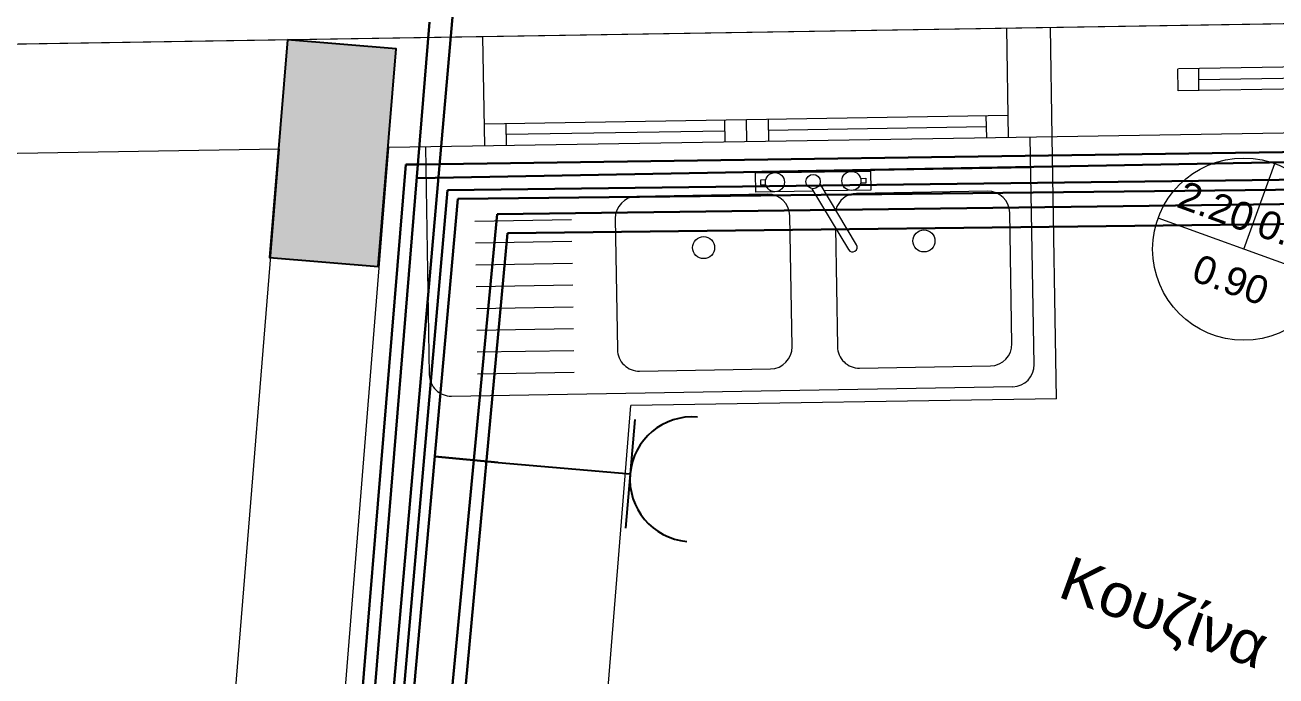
# Model space of a CAD drawing. Header units: millimetres. Extents: x 7471872 to 14943722, y 8344308 to 16688757.
# Drawn here: x 7471875.141 to 7471878.006, y 8344388.579 to 8344390.07 of the extents above; entities that cross this region are included whole.
import ezdxf

# ---------------------------------------------------------------- set-up
doc = ezdxf.new("R2010")
doc.units = ezdxf.units.MM
for name, color, linetype in [('A-HLEKTRIKA', 10, 'Continuous'), ('Geo_Col_Pro_1', 7, 'Continuous'), ('M-SYMB', 1, 'Continuous')]:
    doc.layers.add(name, color=color, linetype=linetype)
for name, color, linetype, lineweight in [('diastasiologisi', 7, 'Continuous', 5), ('exwterikoi toixoi', 7, 'Continuous', 50), ('mpalkonoportes', 7, 'Continuous', 5), ('ntoulapes', 7, 'Continuous', 5), ('SANITARIOS', 7, 'Continuous', 20), ('tomi eswt', 7, 'Continuous', 15)]:
    doc.layers.add(name, color=color, linetype=linetype, lineweight=lineweight)
doc.styles.get("Standard").update_dxf_attribs({"font": 'arial.ttf'})

# ---------------------------------------------------------------- blocks, each defined once
blk = doc.blocks.new('HK5-RE')
at = {"layer": 'A-HLEKTRIKA'}
for p, q in [((0.17, 0.07), (0.17, -0.07)), ((0, 0), (0.17, 0))]:
    blk.add_line(p, q, dxfattribs=at)
blk.add_arc((0.25, 0), 0.08, 90, 270, dxfattribs=at)

msp = doc.modelspace()

# ---------------------------------------------------------------- hatches: boundary and pattern name
at = {"layer": 'tomi eswt', "lineweight": 15, "true_color": 0xc7c8ca}
h = msp.add_hatch(dxfattribs=at)
h.set_pattern_fill('AR-CONC', color=9, scale=0.0005, angle=-19.9797)
h.set_pattern_definition([(30.0203, (7471906.71162, 8344441.19235), (0.08288673, -0.03861498), [0.009525, -0.104775]), (335.0203, (7471906.71162, 8344441.19235), (0.01607972, 0.09580004), [0.00762, -0.08382029]), (80.47174, (7471906.71853, 8344441.18914), (0.09896645, 0.05718506), [0.008095, -0.08904512]), (26.2045, (7471906.7203, 8344441.21622), (0.12019924, -0.0660681), [0.0142875, -0.1571625]), (76.65585, (7471906.73031, 8344441.21072), (0.153829, 0.07570825), [0.0121425, -0.1335678]), (331.20445, (7471906.7203, 8344441.21622), (0.153829, 0.07570825), [0.01142998, -0.12572987]), (1.0203, (7471906.730064, 8344441.20592), (0.05377328, -0.07395747), [0.009525, -0.104775]), (306.0203, (7471906.73006, 8344441.20592), (0.06050854, 0.0759927), [0.00762, -0.08382]), (51.47174, (7471906.734545, 8344441.199755), (0.11428182, 0.00203523), [0.008095, -0.08904497]), (17.520295, (7471906.71162, 8344441.192354), (0.015897046, 0.039205324), [0, -0.082804, 0, -0.08509, 0, -0.0841375]), (347.520295, (7471906.71162, 8344441.192354), (0.04851423, 0.035659825), [0, -0.048514, 0, -0.080899, 0, -0.0320675]), (307.520295, (7471906.685003, 8344441.20203), (0.06273623, -0.025856766), [0, -0.03175, 0, -0.09906, 0, -0.131445]), (297.520295, (7471906.67307, 8344441.20637), (0.07395087, -0.013358846), [0, -0.041275, 0, -0.065786, 0, -0.093345])])
h.paths.add_polyline_path([(7471873.0104, 8344389.6919), (7471873.5104, 8344389.6999), (7471873.5055, 8344389.9999), (7471873.0056, 8344389.9918)])
h.paths.add_polyline_path([(7471872.8936, 8344386.2061), (7471872.6444, 8344386.227), (7471872.7017, 8344386.8243), (7471872.9508, 8344386.8033)])
h.paths.add_polyline_path([(7471873.5055, 8344389.9999), (7471873.0056, 8344389.9918), (7471873.0104, 8344389.6919), (7471873.5104, 8344389.6999)])
h.paths.add_polyline_path([(7471875.742, 8344390.0359), (7471875.7003, 8344389.5377), (7471875.9494, 8344389.5168), (7471875.9912, 8344390.0151)])
h.paths.add_polyline_path([(7471886.6406, 8344390.2116), (7471886.1407, 8344390.2036), (7471886.1447, 8344389.9536), (7471886.3692, 8344389.9572), (7471886.3509, 8344389.731), (7471886.6051, 8344389.7129)])
h.paths.add_polyline_path([(7471872.0019, 8344379.5308), (7471871.9446, 8344378.9336), (7471872.2941, 8344378.9136), (7471872.3434, 8344379.5023)])
h.paths.add_polyline_path([(7471878.8083, 8344378.5432), (7471878.8264, 8344379.0429), (7471878.5794, 8344379.0518), (7471878.5691, 8344378.807), (7471878.2271, 8344378.8265), (7471878.2092, 8344378.5771)])
h.paths.add_polyline_path([(7471879.3997, 8344386.2764), (7471879.3501, 8344385.6838), (7471879.649, 8344385.6588), (7471879.6991, 8344386.2556)])
h.paths.add_polyline_path([(7471875.4691, 8344386.6446), (7471875.4208, 8344386.0466), (7471875.6702, 8344386.0302), (7471875.7183, 8344386.6238)])
h.paths.add_polyline_path([(7471880.0923, 8344390.1061), (7471879.5924, 8344390.098), (7471879.598, 8344389.748), (7471880.098, 8344389.7561)])
h.paths.add_polyline_path([(7471872.3514, 8344383.1731), (7471872.294, 8344382.5758), (7471872.5432, 8344382.5549), (7471872.6005, 8344383.1522)])
h.paths.add_polyline_path([(7471886.2901, 8344385.8786), (7471883.5408, 8344386.0572), (7471883.5213, 8344385.7578), (7471886.2659, 8344385.5795)])
h.paths.add_polyline_path([(7471883.444, 8344381.701), (7471883.4843, 8344382.1994), (7471883.2349, 8344382.217), (7471883.2121, 8344381.9348), (7471882.8285, 8344381.9065), (7471882.8456, 8344381.6571)])
h.paths.add_polyline_path([(7471879.2488, 8344381.6945), (7471878.6505, 8344381.6507), (7471878.6762, 8344381.3518), (7471879.2748, 8344381.3956)])
h.paths.add_polyline_path([(7471872.7017, 8344386.8243), (7471872.6444, 8344386.227), (7471872.8935, 8344386.2061), (7471872.9508, 8344386.8033)])

# ---------------------------------------------------------------- linework, layer by layer
at = {"color": 32, "lineweight": 30, "true_color": 0xcd6928}
msp.add_line((7471875.7441, 8344385.7934), (7471876.1226, 8344390.1229), dxfattribs=at)
at = {"color": 177, "lineweight": 30, "true_color": 0x293189}
for p, q in [((7471875.7315, 8344385.9905), (7471876.0675, 8344390.0767)), ((7471876.039, 8344389.719), (7471879.7084, 8344389.7866))]:
    msp.add_line(p, q, dxfattribs=at)
at = {"color": 219, "lineweight": 30, "true_color": 0x642165}
for p, q in [((7471876.0385, 8344389.7503), (7471880.0597, 8344389.808)), ((7471875.6029, 8344384.7895), (7471876.0127, 8344389.7507)), ((7471876.0127, 8344389.7507), (7471876.0385, 8344389.7503))]:
    msp.add_line(p, q, dxfattribs=at)
at = {"color": 133, "lineweight": 30, "true_color": 0x44e9e6}
for p, q in [((7471876.1087, 8344389.6916), (7471879.6521, 8344389.7356)), ((7471875.6743, 8344384.733), (7471876.1087, 8344389.6916))]:
    msp.add_line(p, q, dxfattribs=at)
at = {"color": 2, "lineweight": 30}
for p, q in [((7471876.1319, 8344389.672), (7471879.595, 8344389.7106)), ((7471875.6893, 8344384.7209), (7471876.1319, 8344389.672)), ((7471876.2246, 8344389.0683), (7471876.0795, 8344389.0816))]:
    msp.add_line(p, q, dxfattribs=at)
at = {"color": 93, "lineweight": 30, "true_color": 0x3af259}
for p, q in [((7471876.2223, 8344389.6366), (7471879.8547, 8344389.6835)), ((7471875.7506, 8344384.663), (7471876.2223, 8344389.6366))]:
    msp.add_line(p, q, dxfattribs=at)
at = {"color": 123, "lineweight": 30, "true_color": 0x7db0ab}
for p, q in [((7471876.2457, 8344389.5931), (7471879.835, 8344389.6356)), ((7471875.7874, 8344384.6423), (7471876.2457, 8344389.5931))]:
    msp.add_line(p, q, dxfattribs=at)
at = {"layer": 'diastasiologisi', "color": 9, "true_color": 0xc7c8ca}
for p, q in [((7471877.7825, 8344389.9194), (7471877.7817, 8344389.9694)), ((7471878.6296, 8344389.9575), (7471877.8295, 8344389.9445)), ((7471876.7428, 8344389.852), (7471876.7436, 8344389.802)), ((7471876.7928, 8344389.8528), (7471876.7936, 8344389.8029)), ((7471876.8428, 8344389.8537), (7471876.8436, 8344389.8037)), ((7471877.3431, 8344389.8367), (7471877.3427, 8344389.8617)), ((7471876.7432, 8344389.827), (7471876.2433, 8344389.819)), ((7471877.3431, 8344389.8367), (7471876.8432, 8344389.8287)), ((7471878.2637, 8344389.8266), (7471877.3635, 8344389.812))]:
    msp.add_line(p, q, dxfattribs=at)
msp.add_lwpolyline([(7471886.6406, 8344390.2116), (7471873.0056, 8344389.9918), (7471871.9446, 8344378.9334), (7471878.8082, 8344378.543), (7471878.9272, 8344381.3701), (7471883.444, 8344381.701), (7471883.7709, 8344385.7416), (7471886.2659, 8344385.5795), (7471886.6406, 8344390.2116)], dxfattribs=at)
at = {"layer": 'exwterikoi toixoi', "color": 9, "lineweight": 15, "true_color": 0xc7c8ca}
for p, q in [((7471877.366, 8344390.0621), (7471875.0057, 8344390.0241)), ((7471876.1937, 8344389.7932), (7471876.1896, 8344390.0432)), ((7471877.3935, 8344389.8125), (7471877.3895, 8344390.0625)), ((7471877.4935, 8344389.8141), (7471877.4895, 8344390.0641)), ((7471877.3927, 8344389.8625), (7471876.1929, 8344389.8432)), ((7471876.2437, 8344389.794), (7471876.2429, 8344389.844)), ((7471877.3435, 8344389.8117), (7471877.3427, 8344389.8617)), ((7471877.3635, 8344389.812), (7471875.9744, 8344389.7896)), ((7471875.7232, 8344389.7856), (7471875.0028, 8344389.774)), ((7471875.3441, 8344385.0994), (7471875.7232, 8344389.7856)), ((7471875.4208, 8344386.0466), (7471875.7232, 8344389.7858)), ((7471875.6703, 8344386.0302), (7471875.9744, 8344389.7896))]:
    msp.add_line(p, q, dxfattribs=at)
at = {"layer": 'Geo_Col_Pro_1', "color": 9, "true_color": 0xc7c8ca}
msp.add_lwpolyline([(7471875.742, 8344390.0359), (7471875.7003, 8344389.5377), (7471875.9494, 8344389.5168), (7471875.9912, 8344390.0151)], close=True, dxfattribs=at)
at = {"layer": 'mpalkonoportes', "color": 9, "lineweight": 15, "true_color": 0xc7c8ca}
for p, q in [((7471878.2629, 8344390.0766), (7471877.3627, 8344390.0621)), ((7471878.6832, 8344389.9839), (7471877.783, 8344389.9694)), ((7471877.8292, 8344389.9202), (7471877.8297, 8344389.9702)), ((7471878.6827, 8344389.9339), (7471877.7825, 8344389.9194))]:
    msp.add_line(p, q, dxfattribs=at)
at = {"layer": 'ntoulapes', "color": 9, "lineweight": 15, "true_color": 0xc7c8ca}
for p, q in [((7471877.5031, 8344389.2142), (7471877.4935, 8344389.8141)), ((7471877.5031, 8344389.2142), (7471876.5285, 8344389.1985)), ((7471876.3255, 8344386.6891), (7471876.5285, 8344389.1985))]:
    msp.add_line(p, q, dxfattribs=at)
at = {"layer": 'SANITARIOS', "color": 9, "true_color": 0xc7c8ca}
for p, q in [((7471877.4523, 8344389.2927), (7471877.4435, 8344389.8133)), ((7471876.058, 8344389.7901), (7471876.0667, 8344389.2694)), ((7471876.1175, 8344389.2203), (7471877.4031, 8344389.2419))]:
    msp.add_line(p, q, dxfattribs=at)
at = {"layer": 'SANITARIOS', "color": 9, "lineweight": 5, "true_color": 0xc7c8ca}
for p, q in [((7471877.4447, 8344389.7426), (7471876.0591, 8344389.7193)), ((7471876.8143, 8344389.7312), (7471877.0771, 8344389.7356)), ((7471876.815, 8344389.6874), (7471876.8143, 8344389.7312)), ((7471877.0771, 8344389.7356), (7471877.0778, 8344389.6918)), ((7471876.8377, 8344389.7151), (7471876.8255, 8344389.7149)), ((7471876.8255, 8344389.7149), (7471876.8257, 8344389.704)), ((7471876.8257, 8344389.704), (7471876.8379, 8344389.7042)), ((7471877.0456, 8344389.5669), (7471876.9619, 8344389.7064)), ((7471877.0542, 8344389.7188), (7471877.0664, 8344389.719)), ((7471877.0666, 8344389.708), (7471877.0544, 8344389.7078)), ((7471877.0664, 8344389.719), (7471877.0666, 8344389.708)), ((7471876.3918, 8344389.6749), (7471876.1705, 8344389.6712)), ((7471876.8418, 8344389.6825), (7471876.5418, 8344389.6774)), ((7471876.9463, 8344389.6896), (7471876.815, 8344389.6874)), ((7471876.9431, 8344389.6951), (7471877.0268, 8344389.5556)), ((7471877.0778, 8344389.6918), (7471876.9716, 8344389.69)), ((7471877.3456, 8344389.6894), (7471877.0456, 8344389.6844)), ((7471877.4014, 8344389.3403), (7471877.3964, 8344389.6403)), ((7471876.1714, 8344389.6212), (7471876.3927, 8344389.6249)), ((7471876.4927, 8344389.6266), (7471876.4977, 8344389.3267)), ((7471876.8976, 8344389.3334), (7471876.8926, 8344389.6333)), ((7471876.9969, 8344389.6054), (7471877.0015, 8344389.3336)), ((7471876.1722, 8344389.5712), (7471876.3935, 8344389.5749)), ((7471876.173, 8344389.5212), (7471876.3944, 8344389.5249)), ((7471876.1739, 8344389.4712), (7471876.3952, 8344389.475)), ((7471876.1747, 8344389.4212), (7471876.396, 8344389.425)), ((7471876.1756, 8344389.3713), (7471876.3969, 8344389.375)), ((7471876.1764, 8344389.3213), (7471876.3977, 8344389.325)), ((7471876.1772, 8344389.2713), (7471876.3986, 8344389.275)), ((7471876.5485, 8344389.2775), (7471876.8485, 8344389.2825)), ((7471877.0523, 8344389.2845), (7471877.3523, 8344389.2895))]:
    msp.add_line(p, q, dxfattribs=at)
for centre, radius in [((7471876.8585, 8344389.71), 0.0219), ((7471876.946, 8344389.7115), 0.0164), ((7471877.0336, 8344389.713), 0.0219), ((7471876.6952, 8344389.5602), 0.0252), ((7471877.1998, 8344389.5756), 0.0252)]:
    msp.add_circle(centre, radius, dxfattribs=at)
for centre, radius, start, end in [((7471876.5427, 8344389.6275), 0.05, 90.9623, 180.9623), ((7471876.8426, 8344389.6325), 0.05, 0.9623, 90.9623), ((7471877.0465, 8344389.6344), 0.05, 90.9623, 166.1916), ((7471877.3464, 8344389.6394), 0.05, 0.9623, 90.9623), ((7471877.0362, 8344389.5613), 0.0109, 210.9623, 30.9623), ((7471876.5477, 8344389.3275), 0.05, 180.9623, 270.9623), ((7471876.8477, 8344389.3325), 0.05, 270.9623, 0.9623), ((7471877.0515, 8344389.3344), 0.05, 180.9623, 270.9623), ((7471877.3515, 8344389.3395), 0.05, 270.9623, 0.9623)]:
    msp.add_arc(centre, radius, start, end, dxfattribs=at)
at = {"layer": 'SANITARIOS', "color": 9, "true_color": 0xc7c8ca}
for centre, start, end in [((7471876.1167, 8344389.2702), 180.9623, 270.9623), ((7471877.4023, 8344389.2918), 270.9623, 0.9623)]:
    msp.add_arc(centre, 0.05, start, end, dxfattribs=at)
at = {"layer": 'tomi eswt', "color": 9, "lineweight": 15, "true_color": 0xc7c8ca}
for p, q in [((7471877.9323, 8344389.5567), (7471878.0036, 8344389.7528)), ((7471878.1284, 8344389.4854), (7471877.7361, 8344389.628))]:
    msp.add_line(p, q, dxfattribs=at)
msp.add_circle((7471877.9323, 8344389.5567), 0.2087, dxfattribs=at)

# ---------------------------------------------------------------- block references
at = {"layer": 'M-SYMB', "xscale": 1.784390596161371, "yscale": 1.784390596161371, "zscale": 1.784390596161371, "rotation": 355.052908792146}
msp.add_blockref('HK5-RE', (7471876.2246, 8344389.0683), dxfattribs=at)

# ---------------------------------------------------------------- texts
at = {"layer": 'tomi eswt', "color": 9, "lineweight": 15, "true_color": 0xc7c8ca}
for s, p in [('2.20', (7471877.7755, 8344389.6543)), ('0.00', (7471877.9576, 8344389.5893)), ('0.90', (7471877.8092, 8344389.4864))]:
    msp.add_text(s, height=0.06457, rotation=340.0203, dxfattribs=at).set_placement(p)
at = {"layer": 'tomi eswt', "color": 9, "lineweight": 15, "ltscale": 0.5, "true_color": 0xc7c8ca, "insert": (7471877.9554, 8344388.5708), "char_height": 0.1, "width": 0.994485, "attachment_point": 9, "rotation": 340.0203}
msp.add_mtext('Κουζίνα', dxfattribs=at)

doc.saveas('drawing.dxf')
